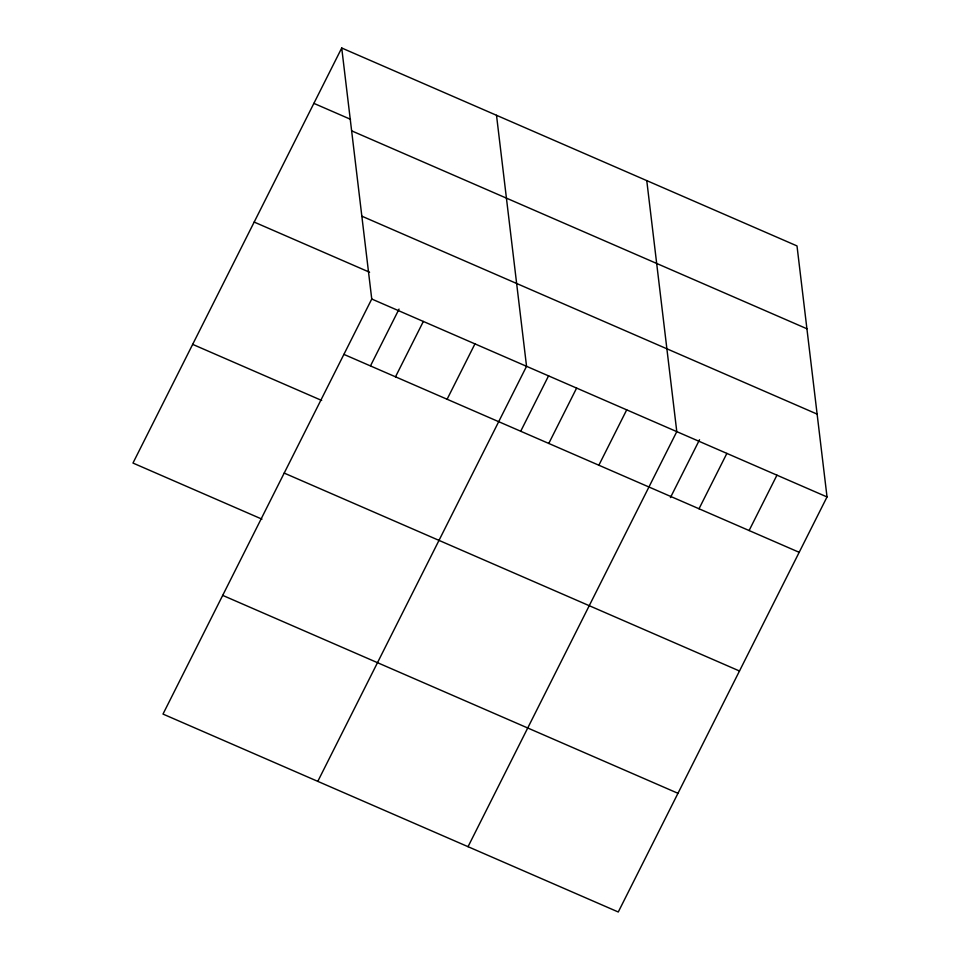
<?xml version="1.0" encoding="UTF-8"?>
<svg xmlns="http://www.w3.org/2000/svg" width="960" height="960" viewBox="0 0 960 960"><rect width="100%" height="100%" fill="white"/><g stroke="black" fill="none" stroke-linecap="round" stroke-linejoin="round"><path stroke-width="1.44" d="M341.724 48L371.748 299.016L162.996 714.072L618.276 912L827.028 496.944L797.004 245.928L341.724 48L132.972 463.056L261.96 519.144M370.608 365.628L399.048 309.084M395.496 376.824L423.348 321.444M447.096 399.252L474.948 343.884M317.796 781.368L526.548 366.312L496.512 115.296M520.86 430.944L548.628 375.72M548.772 443.448L576.624 388.08M598.86 465.228L626.712 409.848M468.036 846.684L676.788 431.628L646.764 180.612M670.44 497.58L699.54 439.716M699.024 508.764L726.876 453.396M749.1 530.544L776.952 475.164M313.872 103.368L350.532 119.304M351.624 130.836L806.916 328.764M361.836 216.18L817.128 414.108M254.172 222.072L369.588 272.244M371.748 299.016L827.028 496.944M343.896 354.384L799.188 552.312M192.66 344.364L321.66 400.44M284.196 473.088L739.488 671.004M222.696 595.38L677.976 793.308"/></g></svg>
